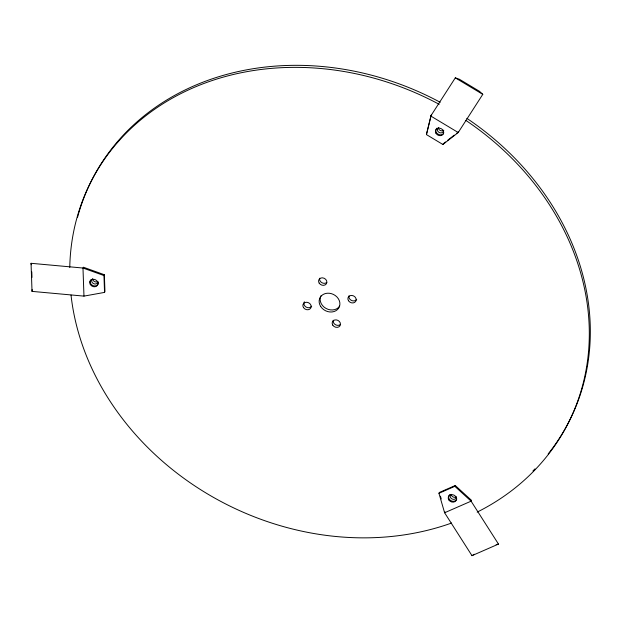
<?xml version="1.0" encoding="UTF-8"?>
<svg xmlns="http://www.w3.org/2000/svg" width="621" height="621" viewBox="0 0 621 621"><rect width="100%" height="100%" fill="white"/><g stroke="black" fill="none" stroke-linecap="round" stroke-linejoin="round"><path stroke-width="0.93" d="M83.967 296.116L82.981 268.031L83.393 267.216L104.359 274.73L104.949 291.583L104.545 292.398L83.967 296.116L32.028 291.381L32.145 289.557M426.425 134.586L431.153 115.203L426.425 134.586L442.905 144.491L458.22 132.529L482.773 94.353L479.521 91.341L459.369 79.24L455.302 77.85L430.749 116.018L458.22 132.529L458.632 131.714L456.443 133.422M104.545 292.398L103.955 275.545L104.359 274.73M442.905 144.491L443.316 143.676M438.946 493.276L439.358 492.461L455.247 485.513L471.502 500.355L471.098 501.17L444.605 512.752L438.946 493.276L454.844 486.328L455.247 485.513M445.009 511.937L444.605 512.752L471.983 555.663L498.477 544.081L471.098 501.17L454.844 486.328M444.046 143.109L445.505 141.968M447.687 140.261L454.254 135.13M471.983 555.663L474.351 554.25M496.132 544.625L498.477 544.081M32.028 291.381L31.05 263.296L82.981 268.031L103.955 275.545M455.302 77.85L482.773 94.353M440.429 496.171L441.236 498.95M31.05 263.296L31.322 264.756M31.78 271.843L31.982 277.455M443.642 133.298A4.277 3.625 26.5 0 1 437.557 133.833A4.277 3.625 26.5 0 1 436.951 128.174M326.762 282.47A4.277 3.625 26.5 0 1 321.771 282.609A4.277 3.625 26.5 0 1 319.683 278.216M356.702 299.361A4.277 3.625 26.5 0 1 351.571 300.471A4.277 3.625 26.5 0 1 348.994 295.821M97.808 282.19A3.206 2.717 26.5 0 1 93.297 283.479A3.206 2.717 26.5 0 1 92.498 279M98.064 281.344A3.206 2.717 26.5 0 1 94.687 281.639A3.206 2.717 26.5 0 1 92.676 278.868M456.404 496.831A3.206 2.717 26.5 0 1 452.181 499.036A3.206 2.717 26.5 0 1 451.017 494.363M443.604 130.363A3.206 2.717 26.5 0 1 439.777 132.715A3.206 2.717 26.5 0 1 437.743 128.423M438.216 127.887A3.206 2.717 26.5 0 1 438.845 127.499M465.82 120.373A267.426 226.541 26.5 0 1 477.169 512.115M451.614 523.029A267.426 226.541 26.5 0 1 71.019 295.053M69.762 267.457A267.426 226.541 26.5 0 1 439.187 104.312M455.946 497.087A3.206 2.717 26.5 0 1 451.32 494.968M466.837 118.339A267.426 226.541 26.5 0 1 548.172 453.92M534.976 468.886A267.426 226.541 26.5 0 1 532.958 470.92M77.493 217.49A267.426 226.541 26.5 0 1 440.204 102.279M443.774 130.231A3.206 2.717 26.5 0 1 440.398 130.526A3.206 2.717 26.5 0 1 438.387 127.755M340.362 324.504A4.277 3.625 26.5 0 1 335.363 324.643A4.277 3.625 26.5 0 1 333.283 320.25M311.688 306.184A4.277 3.625 26.5 0 1 306.06 307.038A4.277 3.625 26.5 0 1 304.36 301.783M339.687 306.075A10.697 9.059 26.5 0 1 326.025 308.435A10.697 9.059 26.5 0 1 320.979 295.751M456.823 498.904A4.277 3.625 26.5 0 1 450.815 500.619A4.277 3.625 26.5 0 1 449.751 494.65M98.421 282.586A4.277 3.625 26.5 0 1 93.321 285.73A4.277 3.625 26.5 0 1 90.604 280.009M436.043 133.453A4.277 3.625 26.5 0 0 443.239 134.105A4.277 3.625 26.5 0 0 439.443 128.159A4.277 3.625 26.5 0 0 436.043 133.453M319.186 283.129A4.277 3.625 26.5 0 0 326.382 283.789A4.277 3.625 26.5 0 0 322.586 277.843A4.277 3.625 26.5 0 0 319.186 283.129M348.497 300.735A4.277 3.625 26.5 0 0 355.693 301.395A4.277 3.625 26.5 0 0 351.897 295.449A4.277 3.625 26.5 0 0 348.497 300.735M332.778 325.163A4.277 3.625 26.5 0 0 339.974 325.823A4.277 3.625 26.5 0 0 336.186 319.877A4.277 3.625 26.5 0 0 332.778 325.163M303.475 307.558A4.277 3.625 26.5 0 0 310.671 308.218A4.277 3.625 26.5 0 0 306.875 302.272A4.277 3.625 26.5 0 0 303.475 307.558M320.684 306.464A10.697 9.059 26.5 0 0 338.678 308.109A10.697 9.059 26.5 0 0 329.192 293.244A10.697 9.059 26.5 0 0 320.684 306.464M448.843 499.928A4.277 3.625 26.5 0 0 456.039 500.58A4.277 3.625 26.5 0 0 452.243 494.634A4.277 3.625 26.5 0 0 448.843 499.928M90.332 284.565A4.277 3.625 26.5 0 0 97.528 285.225A4.277 3.625 26.5 0 0 93.732 279.279A4.277 3.625 26.5 0 0 90.332 284.565"/></g></svg>
